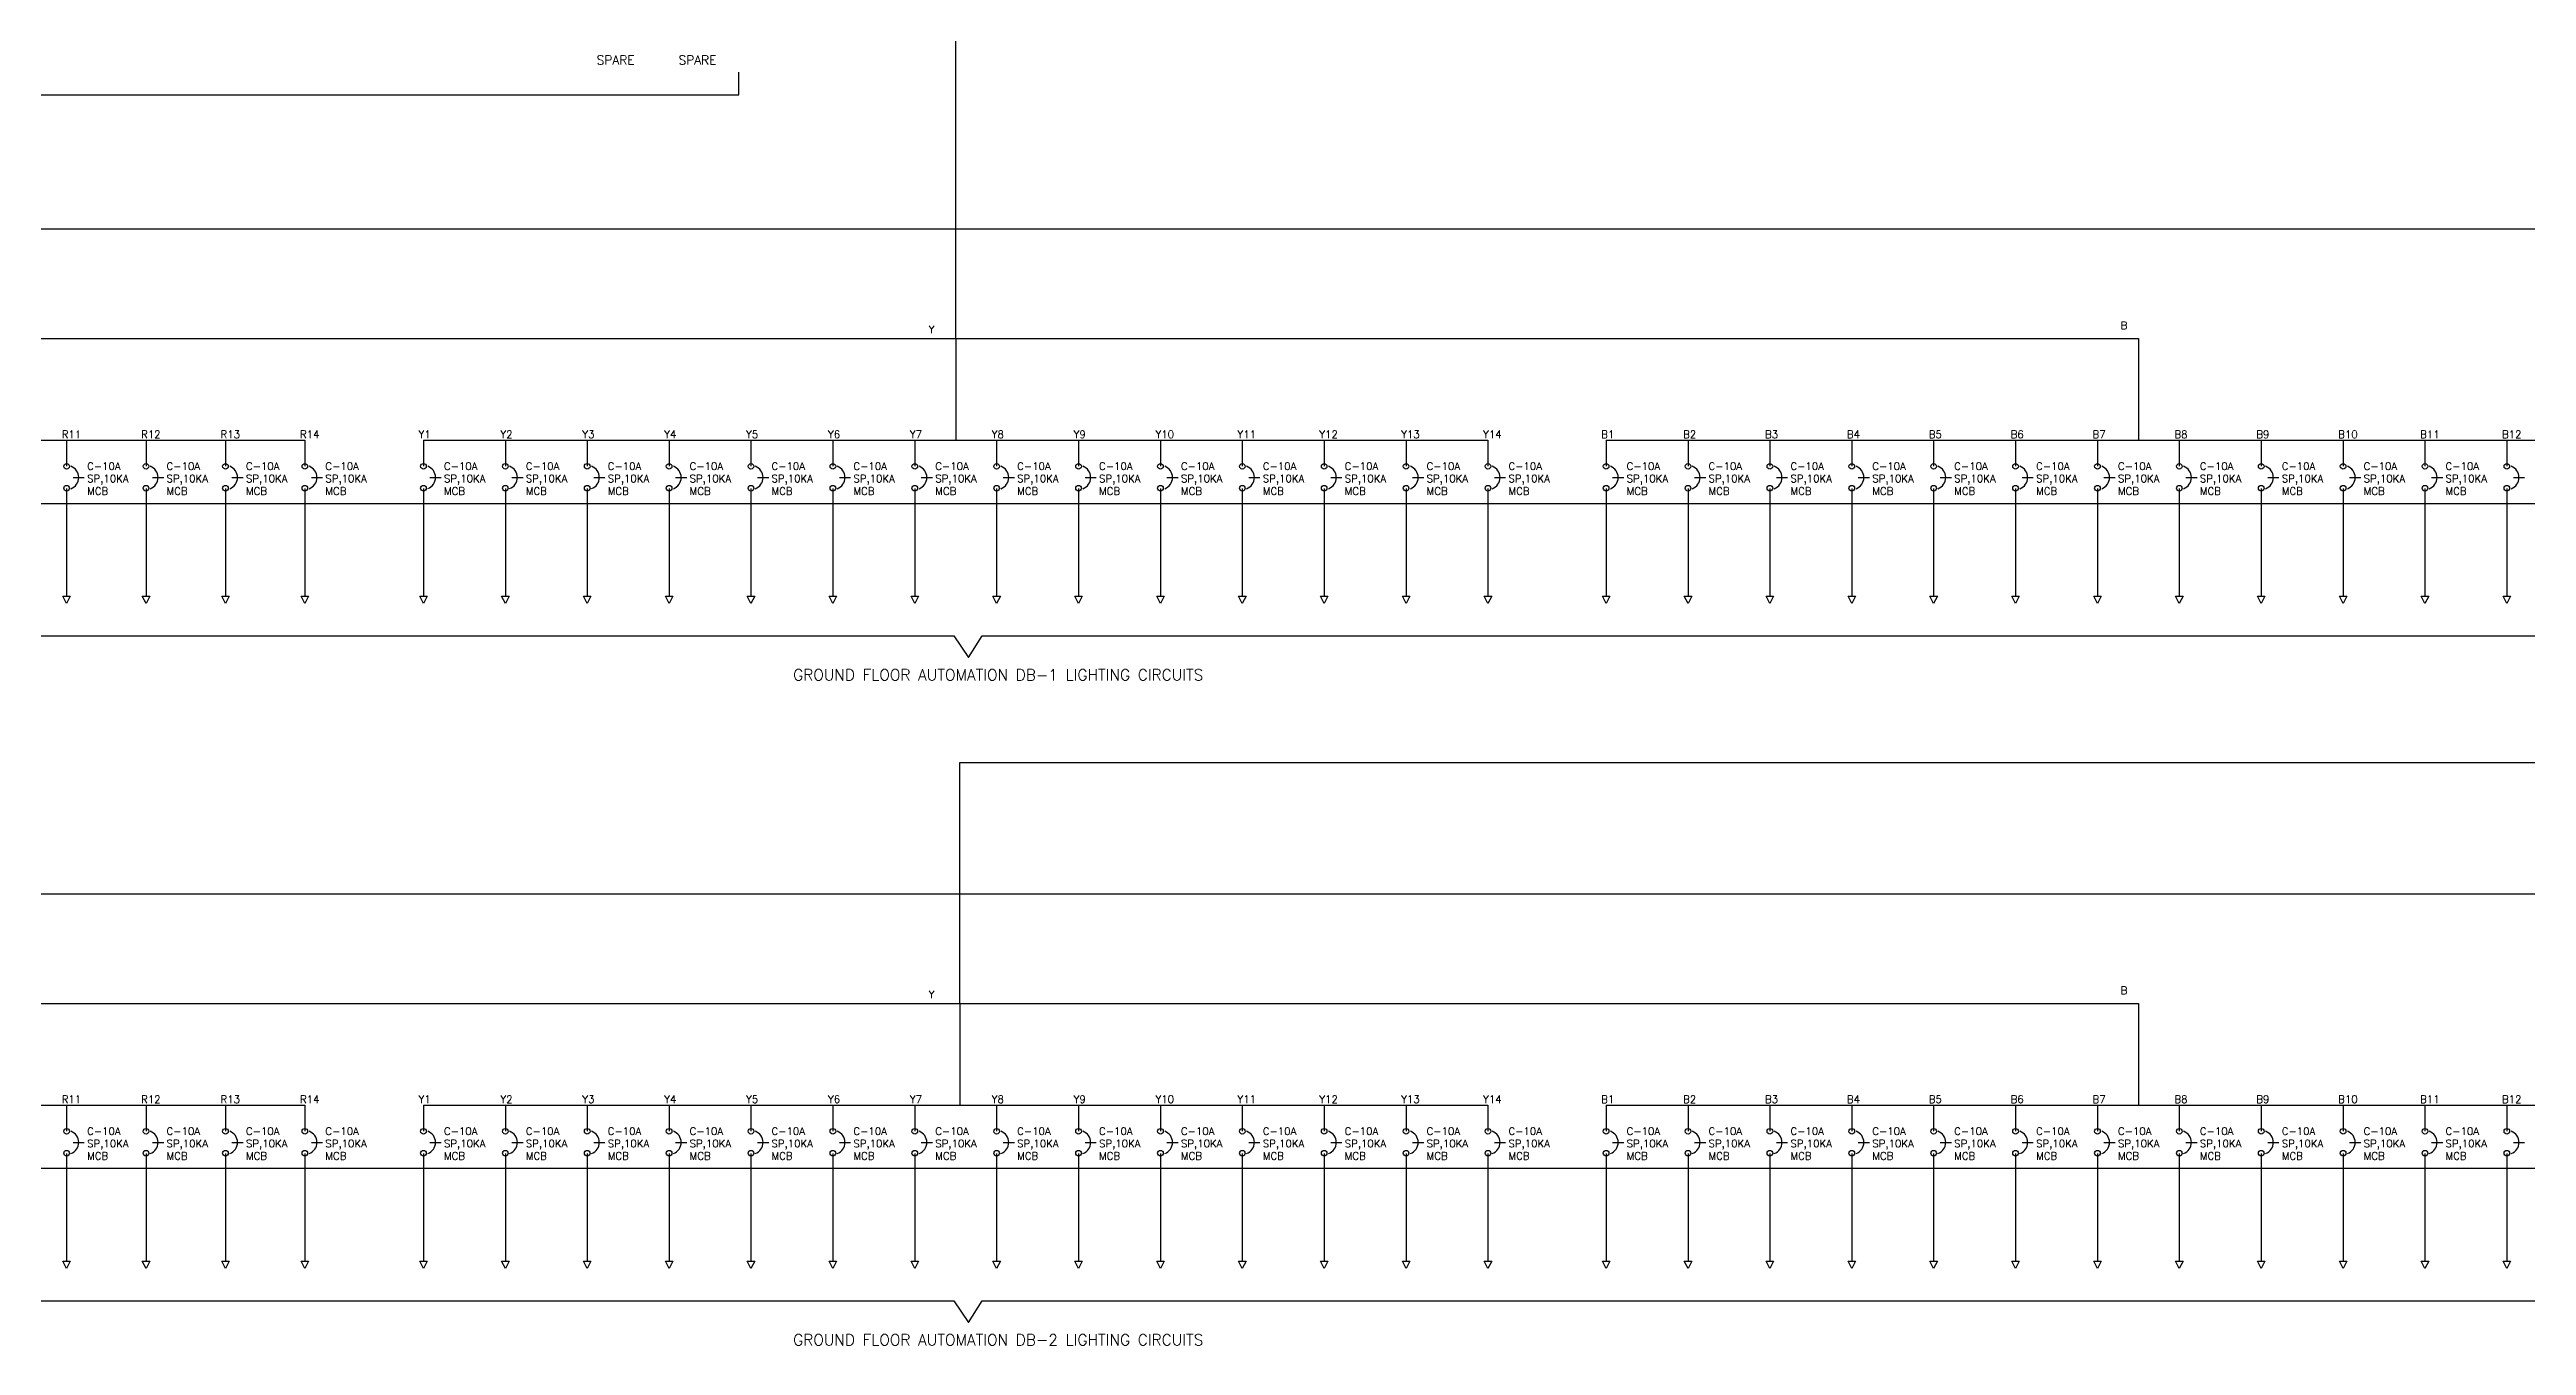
# Model space of a CAD drawing. Header units: inches. Extents: x 1505 to 45938, y 688 to 13260.
# Drawn here: x 5316 to 11971, y 688 to 4168 of the extents above; entities that cross this region are included whole.
import ezdxf

# ---------------------------------------------------------------- set-up
doc = ezdxf.new("R2010")
doc.units = ezdxf.units.IN
doc.header["$MEASUREMENT"] = 0
doc.linetypes.add('DASHED', pattern=[0.75, 0.5, -0.25])
doc.linetypes.add('DASHED2', pattern=[0.375, 0.25, -0.125])
for name, color, linetype, lineweight in [('ELC.CABLE', 6, 'Continuous', 25), ('ELEC TEXT', 7, 'Continuous', 25), ('ELEC_PANEL', 3, 'DASHED', 30)]:
    doc.layers.add(name, color=color, linetype=linetype, lineweight=lineweight)
doc.layers.add('ELEC MCB', color=6, linetype='Continuous')
doc.styles.add('ANAMIKA', font='romans.shx')
doc.styles.add('SARVESH', font='romans.shx')

# ---------------------------------------------------------------- blocks, each defined once
blk = doc.blocks.new('MCB SP')
blk.add_lwpolyline([(17.5, -30), (47.5, -30)])
at = {"lineweight": 25}
for centre in [(0, 0), (0, -58.8)]:
    blk.add_circle(centre, 7.5, dxfattribs=at)
blk.add_arc((0.6, -30), 31.9, 289.80387, 70.19613, dxfattribs=at)

msp = doc.modelspace()

# ---------------------------------------------------------------- linework, layer by layer
at = {"color": 6}
for points in [[(7750.6, 3391.9), (7750.6, 4220.1), (11066.9, 4220.1), (11066.9, 6006.7)], [(7761.8, 1605.9), (7761.8, 2253.7), (13119, 2253.7), (13119, 4216.3), (12694.8, 4216.3), (12694.8, 6006.7)], [(4595.6, 3118.8), (4595.6, 3391.9), (10928, 3391.9), (10928, 3118.8)], [(4595.6, 1332.9), (4595.6, 1605.9), (10928, 1605.9), (10928, 1332.9)]]:
    msp.add_lwpolyline(points, dxfattribs=at)
at = {"color": 7}
for points in [[(1806, 4099.3), (1806, 4046.3), (4486.2, 4046.3), (4525.2, 3988.3), (4562.7, 4046.8), (7168.2, 4046.8), (7168.2, 4107.8)], [(3159.3, 2646.3), (3159.3, 2593.3), (7745.6, 2593.3), (7784.6, 2535.3), (7822.1, 2593.8), (12406.4, 2593.8), (12406.4, 2654.8)], [(3159.3, 860.3), (3159.3, 807.3), (7745.6, 807.3), (7784.6, 749.3), (7822.1, 807.8), (12406.4, 807.8), (12406.4, 868.8)]]:
    msp.add_lwpolyline(points, dxfattribs=at)
at = {"layer": 'ELC.CABLE'}
for p, q in [((3189.3, 3118.9), (6002, 3118.8)), ((6320.6, 3118.9), (9180.6, 3118.8)), ((9498, 3118.8), (12358, 3118.8)), ((3189.3, 1332.9), (6002, 1332.9)), ((6320.6, 1332.9), (9180.6, 1332.9)), ((9498, 1332.9), (12358, 1332.9))]:
    msp.add_line(p, q, dxfattribs=at)
for points in [[(7750.6, 3391.9), (7750.6, 3118.8)], [(5361.9, 3118.8), (5361.9, 3048.8)], [(5575.2, 3118.8), (5575.2, 3048.8)], [(5788.6, 3118.8), (5788.6, 3048.8)], [(6002, 3118.8), (6002, 3048.8)], [(6320.6, 3118.9), (6320.6, 3048.9)], [(6540.6, 3118.9), (6540.6, 3048.9)], [(6760.6, 3118.9), (6760.6, 3048.9)], [(6980.6, 3118.8), (6980.6, 3048.8)], [(7200.6, 3118.8), (7200.6, 3048.8)], [(7420.6, 3118.8), (7420.6, 3048.8)], [(7640.6, 3118.8), (7640.6, 3048.8)], [(7860.6, 3118.8), (7860.6, 3048.8)], [(8080.6, 3118.8), (8080.6, 3048.8)], [(8300.6, 3118.8), (8300.6, 3048.8)], [(8520.6, 3118.8), (8520.6, 3048.8)], [(8740.6, 3118.8), (8740.6, 3048.8)], [(8960.6, 3118.8), (8960.6, 3048.8)], [(9180.6, 3118.8), (9180.6, 3048.8)], [(9498, 3118.8), (9498, 3048.8)], [(9718, 3118.8), (9718, 3048.8)], [(9938, 3118.8), (9938, 3048.8)], [(10158, 3118.8), (10158, 3048.8)], [(10378, 3118.8), (10378, 3048.8)], [(10598, 3118.8), (10598, 3048.8)], [(10818, 3118.8), (10818, 3048.8)], [(11038, 3118.8), (11038, 3048.8)], [(11258, 3118.8), (11258, 3048.8)], [(11478, 3118.8), (11478, 3048.8)], [(11698, 3118.8), (11698, 3048.8)], [(11918, 3118.8), (11918, 3048.8)], [(5361.9, 2989), (5361.9, 2700.2)], [(5575.2, 2989), (5575.2, 2700.2)], [(5788.6, 2989), (5788.6, 2700.2)], [(6002, 2989), (6002, 2700.2)], [(6320.6, 2989.1), (6320.6, 2700.2)], [(6540.6, 2989.1), (6540.6, 2700.2)], [(6760.6, 2989.1), (6760.6, 2700.2)], [(6980.6, 2989.1), (6980.6, 2700.2)], [(7200.6, 2989.1), (7200.6, 2700.2)], [(7420.6, 2989.1), (7420.6, 2700.2)], [(7640.6, 2989.1), (7640.6, 2700.2)], [(7860.6, 2989.1), (7860.6, 2700.2)], [(8080.6, 2989.1), (8080.6, 2700.2)], [(8300.6, 2989.1), (8300.6, 2700.2)], [(8520.6, 2989.1), (8520.6, 2700.2)], [(8740.6, 2989.1), (8740.6, 2700.2)], [(8960.6, 2989.1), (8960.6, 2700.2)], [(9180.6, 2989.1), (9180.6, 2700.2)], [(9498, 2989.1), (9498, 2700.2)], [(9718, 2989.1), (9718, 2700.2)], [(9938, 2989.1), (9938, 2700.2)], [(10158, 2989), (10158, 2700.2)], [(10378, 2989), (10378, 2700.2)], [(10598, 2989), (10598, 2700.2)], [(10818, 2989), (10818, 2700.2)], [(11038, 2989), (11038, 2700.2)], [(11258, 2989), (11258, 2700.2)], [(11478, 2989), (11478, 2700.2)], [(11698, 2989), (11698, 2700.2)], [(11918, 2989), (11918, 2700.2)], [(7761.8, 1605.9), (7761.8, 1332.9)], [(5361.9, 1332.9), (5361.9, 1262.9)], [(5575.2, 1332.9), (5575.2, 1262.9)], [(5788.6, 1332.9), (5788.6, 1262.9)], [(6002, 1332.9), (6002, 1262.9)], [(6320.6, 1332.9), (6320.6, 1262.9)], [(6540.6, 1332.9), (6540.6, 1262.9)], [(6760.6, 1332.9), (6760.6, 1262.9)], [(6980.6, 1332.9), (6980.6, 1262.9)], [(7200.6, 1332.9), (7200.6, 1262.9)], [(7420.6, 1332.9), (7420.6, 1262.9)], [(7640.6, 1332.9), (7640.6, 1262.9)], [(7860.6, 1332.9), (7860.6, 1262.9)], [(8080.6, 1332.9), (8080.6, 1262.9)], [(8300.6, 1332.9), (8300.6, 1262.9)], [(8520.6, 1332.9), (8520.6, 1262.9)], [(8740.6, 1332.9), (8740.6, 1262.9)], [(8960.6, 1332.9), (8960.6, 1262.9)], [(9180.6, 1332.9), (9180.6, 1262.9)], [(9498, 1332.9), (9498, 1262.9)], [(9718, 1332.9), (9718, 1262.9)], [(9938, 1332.9), (9938, 1262.9)], [(10158, 1332.9), (10158, 1262.9)], [(10378, 1332.9), (10378, 1262.9)], [(10598, 1332.9), (10598, 1262.9)], [(10818, 1332.9), (10818, 1262.9)], [(11038, 1332.9), (11038, 1262.9)], [(11258, 1332.9), (11258, 1262.9)], [(11478, 1332.9), (11478, 1262.9)], [(11698, 1332.9), (11698, 1262.9)], [(11918, 1332.9), (11918, 1262.9)], [(5361.9, 1203.1), (5361.9, 914.2)], [(5575.2, 1203.1), (5575.2, 914.2)], [(5788.6, 1203.1), (5788.6, 914.2)], [(6002, 1203.1), (6002, 914.2)], [(6320.6, 1203.1), (6320.6, 914.2)], [(6540.6, 1203.1), (6540.6, 914.2)], [(6760.6, 1203.1), (6760.6, 914.2)], [(6980.6, 1203.1), (6980.6, 914.2)], [(7200.6, 1203.1), (7200.6, 914.2)], [(7420.6, 1203.1), (7420.6, 914.2)], [(7640.6, 1203.1), (7640.6, 914.2)], [(7860.6, 1203.1), (7860.6, 914.2)], [(8080.6, 1203.1), (8080.6, 914.2)], [(8300.6, 1203.1), (8300.6, 914.2)], [(8520.6, 1203.1), (8520.6, 914.2)], [(8740.6, 1203.1), (8740.6, 914.2)], [(8960.6, 1203.1), (8960.6, 914.2)], [(9180.6, 1203.1), (9180.6, 914.2)], [(9498, 1203.1), (9498, 914.2)], [(9718, 1203.1), (9718, 914.2)], [(9938, 1203.1), (9938, 914.2)], [(10158, 1203.1), (10158, 914.2)], [(10378, 1203.1), (10378, 914.2)], [(10598, 1203.1), (10598, 914.2)], [(10818, 1203.1), (10818, 914.2)], [(11038, 1203.1), (11038, 914.2)], [(11258, 1203.1), (11258, 914.2)], [(11478, 1203.1), (11478, 914.2)], [(11698, 1203.1), (11698, 914.2)], [(11918, 1203.1), (11918, 914.2)]]:
    msp.add_lwpolyline(points, dxfattribs=at)
for points in [[(5361.9, 2680.2), (5351.9, 2700.2), (5371.9, 2700.2)], [(5575.2, 2680.2), (5565.2, 2700.2), (5585.2, 2700.2)], [(5788.6, 2680.2), (5778.6, 2700.2), (5798.6, 2700.2)], [(6002, 2680.2), (5992, 2700.2), (6012, 2700.2)], [(6320.6, 2680.2), (6310.6, 2700.2), (6330.6, 2700.2)], [(6540.6, 2680.2), (6530.6, 2700.2), (6550.6, 2700.2)], [(6760.6, 2680.2), (6750.6, 2700.2), (6770.6, 2700.2)], [(6980.6, 2680.2), (6970.6, 2700.2), (6990.6, 2700.2)], [(7200.6, 2680.2), (7190.6, 2700.2), (7210.6, 2700.2)], [(7420.6, 2680.2), (7410.6, 2700.2), (7430.6, 2700.2)], [(7640.6, 2680.2), (7630.6, 2700.2), (7650.6, 2700.2)], [(7860.6, 2680.2), (7850.6, 2700.2), (7870.6, 2700.2)], [(8080.6, 2680.2), (8070.6, 2700.2), (8090.6, 2700.2)], [(8300.6, 2680.2), (8290.6, 2700.2), (8310.6, 2700.2)], [(8520.6, 2680.2), (8510.6, 2700.2), (8530.6, 2700.2)], [(8740.6, 2680.2), (8730.6, 2700.2), (8750.6, 2700.2)], [(8960.6, 2680.2), (8950.6, 2700.2), (8970.6, 2700.2)], [(9180.6, 2680.2), (9170.6, 2700.2), (9190.6, 2700.2)], [(9498, 2680.2), (9488, 2700.2), (9508, 2700.2)], [(9718, 2680.2), (9708, 2700.2), (9728, 2700.2)], [(9938, 2680.2), (9928, 2700.2), (9948, 2700.2)], [(10158, 2680.2), (10148, 2700.2), (10168, 2700.2)], [(10378, 2680.2), (10368, 2700.2), (10388, 2700.2)], [(10598, 2680.2), (10588, 2700.2), (10608, 2700.2)], [(10818, 2680.2), (10808, 2700.2), (10828, 2700.2)], [(11038, 2680.2), (11028, 2700.2), (11048, 2700.2)], [(11258, 2680.2), (11248, 2700.2), (11268, 2700.2)], [(11478, 2680.2), (11468, 2700.2), (11488, 2700.2)], [(11698, 2680.2), (11688, 2700.2), (11708, 2700.2)], [(11918, 2680.2), (11908, 2700.2), (11928, 2700.2)], [(5361.9, 894.2), (5351.9, 914.2), (5371.9, 914.2)], [(5575.2, 894.2), (5565.2, 914.2), (5585.2, 914.2)], [(5788.6, 894.2), (5778.6, 914.2), (5798.6, 914.2)], [(6002, 894.2), (5992, 914.2), (6012, 914.2)], [(6320.6, 894.2), (6310.6, 914.2), (6330.6, 914.2)], [(6540.6, 894.2), (6530.6, 914.2), (6550.6, 914.2)], [(6760.6, 894.2), (6750.6, 914.2), (6770.6, 914.2)], [(6980.6, 894.2), (6970.6, 914.2), (6990.6, 914.2)], [(7200.6, 894.2), (7190.6, 914.2), (7210.6, 914.2)], [(7420.6, 894.2), (7410.6, 914.2), (7430.6, 914.2)], [(7640.6, 894.2), (7630.6, 914.2), (7650.6, 914.2)], [(7860.6, 894.2), (7850.6, 914.2), (7870.6, 914.2)], [(8080.6, 894.2), (8070.6, 914.2), (8090.6, 914.2)], [(8300.6, 894.2), (8290.6, 914.2), (8310.6, 914.2)], [(8520.6, 894.2), (8510.6, 914.2), (8530.6, 914.2)], [(8740.6, 894.2), (8730.6, 914.2), (8750.6, 914.2)], [(8960.6, 894.2), (8950.6, 914.2), (8970.6, 914.2)], [(9180.6, 894.2), (9170.6, 914.2), (9190.6, 914.2)], [(9498, 894.2), (9488, 914.2), (9508, 914.2)], [(9718, 894.2), (9708, 914.2), (9728, 914.2)], [(9938, 894.2), (9928, 914.2), (9948, 914.2)], [(10158, 894.2), (10148, 914.2), (10168, 914.2)], [(10378, 894.2), (10368, 914.2), (10388, 914.2)], [(10598, 894.2), (10588, 914.2), (10608, 914.2)], [(10818, 894.2), (10808, 914.2), (10828, 914.2)], [(11038, 894.2), (11028, 914.2), (11048, 914.2)], [(11258, 894.2), (11248, 914.2), (11268, 914.2)], [(11478, 894.2), (11468, 914.2), (11488, 914.2)], [(11698, 894.2), (11688, 914.2), (11708, 914.2)], [(11918, 894.2), (11908, 914.2), (11928, 914.2)]]:
    msp.add_lwpolyline(points, close=True, dxfattribs=at)
at = {"layer": 'ELEC_PANEL', "linetype": 'DASHED2'}
for points in [[(3065.5, 3686.4), (12663.3, 3686.4), (12663.3, 2948.4), (3065.5, 2948.4)], [(3065.5, 1900.4), (12663.3, 1900.4), (12663.3, 1162.5), (3065.5, 1162.5)]]:
    msp.add_lwpolyline(points, close=True, dxfattribs=at)

# ---------------------------------------------------------------- block references
at = {"layer": 'ELEC MCB', "color": 6, "lineweight": 25}
for p in [(5361.9, 3048.8), (5575.2, 3048.8), (5788.6, 3048.8), (6002, 3048.8), (6320.6, 3048.9), (6540.6, 3048.9), (6760.6, 3048.9), (6980.6, 3048.8), (7200.6, 3048.8), (7420.6, 3048.8), (7640.6, 3048.8), (7860.6, 3048.8), (8080.6, 3048.8), (8300.6, 3048.8), (8520.6, 3048.8), (8740.6, 3048.8), (8960.6, 3048.8), (9180.6, 3048.8), (9498, 3048.8), (9718, 3048.8), (9938, 3048.8), (10158, 3048.8), (10378, 3048.8), (10598, 3048.8), (10818, 3048.8), (11038, 3048.8), (11258, 3048.8), (11478, 3048.8), (11698, 3048.8), (11918, 3048.8), (5361.9, 1262.9), (5575.2, 1262.9), (5788.6, 1262.9), (6002, 1262.9), (6320.6, 1262.9), (6540.6, 1262.9), (6760.6, 1262.9), (6980.6, 1262.9), (7200.6, 1262.9), (7420.6, 1262.9), (7640.6, 1262.9), (7860.6, 1262.9), (8080.6, 1262.9), (8300.6, 1262.9), (8520.6, 1262.9), (8740.6, 1262.9), (8960.6, 1262.9), (9180.6, 1262.9), (9498, 1262.9), (9718, 1262.9), (9938, 1262.9), (10158, 1262.9), (10378, 1262.9), (10598, 1262.9), (10818, 1262.9), (11038, 1262.9), (11258, 1262.9), (11478, 1262.9), (11698, 1262.9), (11918, 1262.9)]:
    msp.add_blockref('MCB SP', p, dxfattribs=at)

# ---------------------------------------------------------------- texts
at = {"layer": 'ELEC TEXT', "attachment_point": 1, "style": 'ANAMIKA'}
for s, insert, char_height, width in [('SPARE', (6785.9, 4152.1), 24, 140.754), ('SPARE', (7005.9, 4152.1), 24, 140.754), ('GROUND FLOOR AUTOMATION DB-1 LIGHTING CIRCUITS', (7314, 2503.7), 30, 2323.187), ('GROUND FLOOR AUTOMATION DB-2 LIGHTING CIRCUITS', (7314, 717.7), 30, 2323.187)]:
    msp.add_mtext(s, dxfattribs=dict(at, insert=insert, char_height=char_height, width=width))
at = {"layer": 'ELEC TEXT', "linetype": 'DASHED2', "char_height": 20, "width": 200.319, "attachment_point": 4, "style": 'SARVESH'}
for s, insert in [('\\pxt3.0005;Y', (7678, 3416.3)), ('\\pxt3.0005;B', (10880.5, 3427.3)), ('\\pxt3.0005;R11', (5348.8, 3134.7)), ('\\pxt3.0005;R12', (5562.1, 3134.7)), ('\\pxt3.0005;R13', (5775.5, 3134.7)), ('\\pxt3.0005;R14', (5988.9, 3134.7)), ('\\pxt3.0005;Y1', (6307.5, 3134.7)), ('\\pxt3.0005;Y2', (6527.5, 3134.7)), ('\\pxt3.0005;Y3', (6747.5, 3134.7)), ('\\pxt3.0005;Y4', (6967.5, 3134.7)), ('\\pxt3.0005;Y5', (7187.5, 3134.7)), ('\\pxt3.0005;Y6', (7407.5, 3134.7)), ('\\pxt3.0005;Y7', (7627.5, 3134.7)), ('\\pxt3.0005;Y8', (7847.5, 3134.7)), ('\\pxt3.0005;Y9', (8067.5, 3134.7)), ('\\pxt3.0005;Y10', (8287.5, 3134.7)), ('\\pxt3.0005;Y11', (8507.5, 3134.7)), ('\\pxt3.0005;Y12', (8727.5, 3134.7)), ('\\pxt3.0005;Y13', (8947.5, 3134.7)), ('\\pxt3.0005;Y14', (9167.5, 3134.7)), ('\\pxt3.0005;B1', (9484.9, 3134.7)), ('\\pxt3.0005;B2', (9704.9, 3134.7)), ('\\pxt3.0005;B3', (9924.9, 3134.7)), ('\\pxt3.0005;B4', (10144.9, 3134.7)), ('\\pxt3.0005;B5', (10364.9, 3134.7)), ('\\pxt3.0005;B6', (10584.9, 3134.7)), ('\\pxt3.0005;B7', (10804.9, 3134.7)), ('\\pxt3.0005;B8', (11024.9, 3134.7)), ('\\pxt3.0005;B9', (11244.9, 3134.7)), ('\\pxt3.0005;B10', (11464.9, 3134.7)), ('\\pxt3.0005;B11', (11684.9, 3134.7)), ('\\pxt3.0005;B12', (11904.9, 3134.7)), ('\\pxt3.0005;C-10A\\P\\ptz;SP,10KA\\PMCB', (5417, 3015.8)), ('\\pxt3.0005;C-10A\\P\\ptz;SP,10KA\\PMCB', (5630.4, 3015.8)), ('\\pxt3.0005;C-10A\\P\\ptz;SP,10KA\\PMCB', (5630.4, 3015.8)), ('\\pxt3.0005;C-10A\\P\\ptz;SP,10KA\\PMCB', (5843.8, 3015.8)), ('\\pxt3.0005;C-10A\\P\\ptz;SP,10KA\\PMCB', (6057.1, 3015.8)), ('\\pxt3.0005;C-10A\\P\\ptz;SP,10KA\\PMCB', (6375.7, 3015.8)), ('\\pxt3.0005;C-10A\\P\\ptz;SP,10KA\\PMCB', (6595.7, 3015.8)), ('\\pxt3.0005;C-10A\\P\\ptz;SP,10KA\\PMCB', (6815.7, 3015.8)), ('\\pxt3.0005;C-10A\\P\\ptz;SP,10KA\\PMCB', (7035.7, 3015.8)), ('\\pxt3.0005;C-10A\\P\\ptz;SP,10KA\\PMCB', (7255.7, 3015.8)), ('\\pxt3.0005;C-10A\\P\\ptz;SP,10KA\\PMCB', (7475.7, 3015.8)), ('\\pxt3.0005;C-10A\\P\\ptz;SP,10KA\\PMCB', (7695.7, 3015.8)), ('\\pxt3.0005;C-10A\\P\\ptz;SP,10KA\\PMCB', (7915.7, 3015.8)), ('\\pxt3.0005;C-10A\\P\\ptz;SP,10KA\\PMCB', (8135.7, 3015.8)), ('\\pxt3.0005;C-10A\\P\\ptz;SP,10KA\\PMCB', (8355.7, 3015.8)), ('\\pxt3.0005;C-10A\\P\\ptz;SP,10KA\\PMCB', (8575.7, 3015.8)), ('\\pxt3.0005;C-10A\\P\\ptz;SP,10KA\\PMCB', (8795.7, 3015.8)), ('\\pxt3.0005;C-10A\\P\\ptz;SP,10KA\\PMCB', (9015.7, 3015.8)), ('\\pxt3.0005;C-10A\\P\\ptz;SP,10KA\\PMCB', (9235.7, 3015.8)), ('\\pxt3.0005;C-10A\\P\\ptz;SP,10KA\\PMCB', (9553.2, 3015.8)), ('\\pxt3.0005;C-10A\\P\\ptz;SP,10KA\\PMCB', (9773.2, 3015.8)), ('\\pxt3.0005;C-10A\\P\\ptz;SP,10KA\\PMCB', (9993.2, 3015.8)), ('\\pxt3.0005;C-10A\\P\\ptz;SP,10KA\\PMCB', (10213.2, 3015.8)), ('\\pxt3.0005;C-10A\\P\\ptz;SP,10KA\\PMCB', (10433.2, 3015.8)), ('\\pxt3.0005;C-10A\\P\\ptz;SP,10KA\\PMCB', (10653.2, 3015.8)), ('\\pxt3.0005;C-10A\\P\\ptz;SP,10KA\\PMCB', (10873.2, 3015.8)), ('\\pxt3.0005;C-10A\\P\\ptz;SP,10KA\\PMCB', (11093.2, 3015.8)), ('\\pxt3.0005;C-10A\\P\\ptz;SP,10KA\\PMCB', (11313.2, 3015.8)), ('\\pxt3.0005;C-10A\\P\\ptz;SP,10KA\\PMCB', (11533.2, 3015.8)), ('\\pxt3.0005;C-10A\\P\\ptz;SP,10KA\\PMCB', (11753.2, 3015.8)), ('\\pxt3.0005;Y', (7678, 1630.3)), ('\\pxt3.0005;B', (10880.5, 1641.3)), ('\\pxt3.0005;R11', (5348.8, 1348.8)), ('\\pxt3.0005;R12', (5562.1, 1348.7)), ('\\pxt3.0005;R13', (5775.5, 1348.7)), ('\\pxt3.0005;R14', (5988.9, 1348.7)), ('\\pxt3.0005;Y1', (6307.5, 1348.8)), ('\\pxt3.0005;Y2', (6527.5, 1348.8)), ('\\pxt3.0005;Y3', (6747.5, 1348.8)), ('\\pxt3.0005;Y4', (6967.5, 1348.8)), ('\\pxt3.0005;Y5', (7187.5, 1348.8)), ('\\pxt3.0005;Y6', (7407.5, 1348.8)), ('\\pxt3.0005;Y7', (7627.5, 1348.8)), ('\\pxt3.0005;Y8', (7847.5, 1348.8)), ('\\pxt3.0005;Y9', (8067.5, 1348.8)), ('\\pxt3.0005;Y10', (8287.5, 1348.8)), ('\\pxt3.0005;Y11', (8507.5, 1348.8)), ('\\pxt3.0005;Y12', (8727.5, 1348.8)), ('\\pxt3.0005;Y13', (8947.5, 1348.8)), ('\\pxt3.0005;Y14', (9167.5, 1348.8)), ('\\pxt3.0005;B1', (9484.9, 1348.8)), ('\\pxt3.0005;B2', (9704.9, 1348.8)), ('\\pxt3.0005;B3', (9924.9, 1348.8)), ('\\pxt3.0005;B4', (10144.9, 1348.8)), ('\\pxt3.0005;B5', (10364.9, 1348.8)), ('\\pxt3.0005;B6', (10584.9, 1348.8)), ('\\pxt3.0005;B7', (10804.9, 1348.8)), ('\\pxt3.0005;B8', (11024.9, 1348.8)), ('\\pxt3.0005;B9', (11244.9, 1348.8)), ('\\pxt3.0005;B10', (11464.9, 1348.8)), ('\\pxt3.0005;B11', (11684.9, 1348.8)), ('\\pxt3.0005;B12', (11904.9, 1348.8)), ('\\pxt3.0005;C-10A\\P\\ptz;SP,10KA\\PMCB', (5417, 1229.9)), ('\\pxt3.0005;C-10A\\P\\ptz;SP,10KA\\PMCB', (5630.4, 1229.9)), ('\\pxt3.0005;C-10A\\P\\ptz;SP,10KA\\PMCB', (5630.4, 1229.9)), ('\\pxt3.0005;C-10A\\P\\ptz;SP,10KA\\PMCB', (5843.8, 1229.9)), ('\\pxt3.0005;C-10A\\P\\ptz;SP,10KA\\PMCB', (6057.1, 1229.9)), ('\\pxt3.0005;C-10A\\P\\ptz;SP,10KA\\PMCB', (6375.7, 1229.9)), ('\\pxt3.0005;C-10A\\P\\ptz;SP,10KA\\PMCB', (6595.7, 1229.9)), ('\\pxt3.0005;C-10A\\P\\ptz;SP,10KA\\PMCB', (6815.7, 1229.9)), ('\\pxt3.0005;C-10A\\P\\ptz;SP,10KA\\PMCB', (7035.7, 1229.9)), ('\\pxt3.0005;C-10A\\P\\ptz;SP,10KA\\PMCB', (7255.7, 1229.9)), ('\\pxt3.0005;C-10A\\P\\ptz;SP,10KA\\PMCB', (7475.7, 1229.9)), ('\\pxt3.0005;C-10A\\P\\ptz;SP,10KA\\PMCB', (7695.7, 1229.9)), ('\\pxt3.0005;C-10A\\P\\ptz;SP,10KA\\PMCB', (7915.7, 1229.9)), ('\\pxt3.0005;C-10A\\P\\ptz;SP,10KA\\PMCB', (8135.7, 1229.9)), ('\\pxt3.0005;C-10A\\P\\ptz;SP,10KA\\PMCB', (8355.7, 1229.9)), ('\\pxt3.0005;C-10A\\P\\ptz;SP,10KA\\PMCB', (8575.7, 1229.9)), ('\\pxt3.0005;C-10A\\P\\ptz;SP,10KA\\PMCB', (8795.7, 1229.9)), ('\\pxt3.0005;C-10A\\P\\ptz;SP,10KA\\PMCB', (9015.7, 1229.9)), ('\\pxt3.0005;C-10A\\P\\ptz;SP,10KA\\PMCB', (9235.7, 1229.9)), ('\\pxt3.0005;C-10A\\P\\ptz;SP,10KA\\PMCB', (9553.2, 1229.9)), ('\\pxt3.0005;C-10A\\P\\ptz;SP,10KA\\PMCB', (9773.2, 1229.9)), ('\\pxt3.0005;C-10A\\P\\ptz;SP,10KA\\PMCB', (9993.2, 1229.9)), ('\\pxt3.0005;C-10A\\P\\ptz;SP,10KA\\PMCB', (10213.2, 1229.9)), ('\\pxt3.0005;C-10A\\P\\ptz;SP,10KA\\PMCB', (10433.2, 1229.9)), ('\\pxt3.0005;C-10A\\P\\ptz;SP,10KA\\PMCB', (10653.2, 1229.9)), ('\\pxt3.0005;C-10A\\P\\ptz;SP,10KA\\PMCB', (10873.2, 1229.9)), ('\\pxt3.0005;C-10A\\P\\ptz;SP,10KA\\PMCB', (11093.2, 1229.9)), ('\\pxt3.0005;C-10A\\P\\ptz;SP,10KA\\PMCB', (11313.2, 1229.9)), ('\\pxt3.0005;C-10A\\P\\ptz;SP,10KA\\PMCB', (11533.2, 1229.9)), ('\\pxt3.0005;C-10A\\P\\ptz;SP,10KA\\PMCB', (11753.2, 1229.9))]:
    msp.add_mtext(s, dxfattribs=dict(at, insert=insert))

doc.saveas('drawing.dxf')
